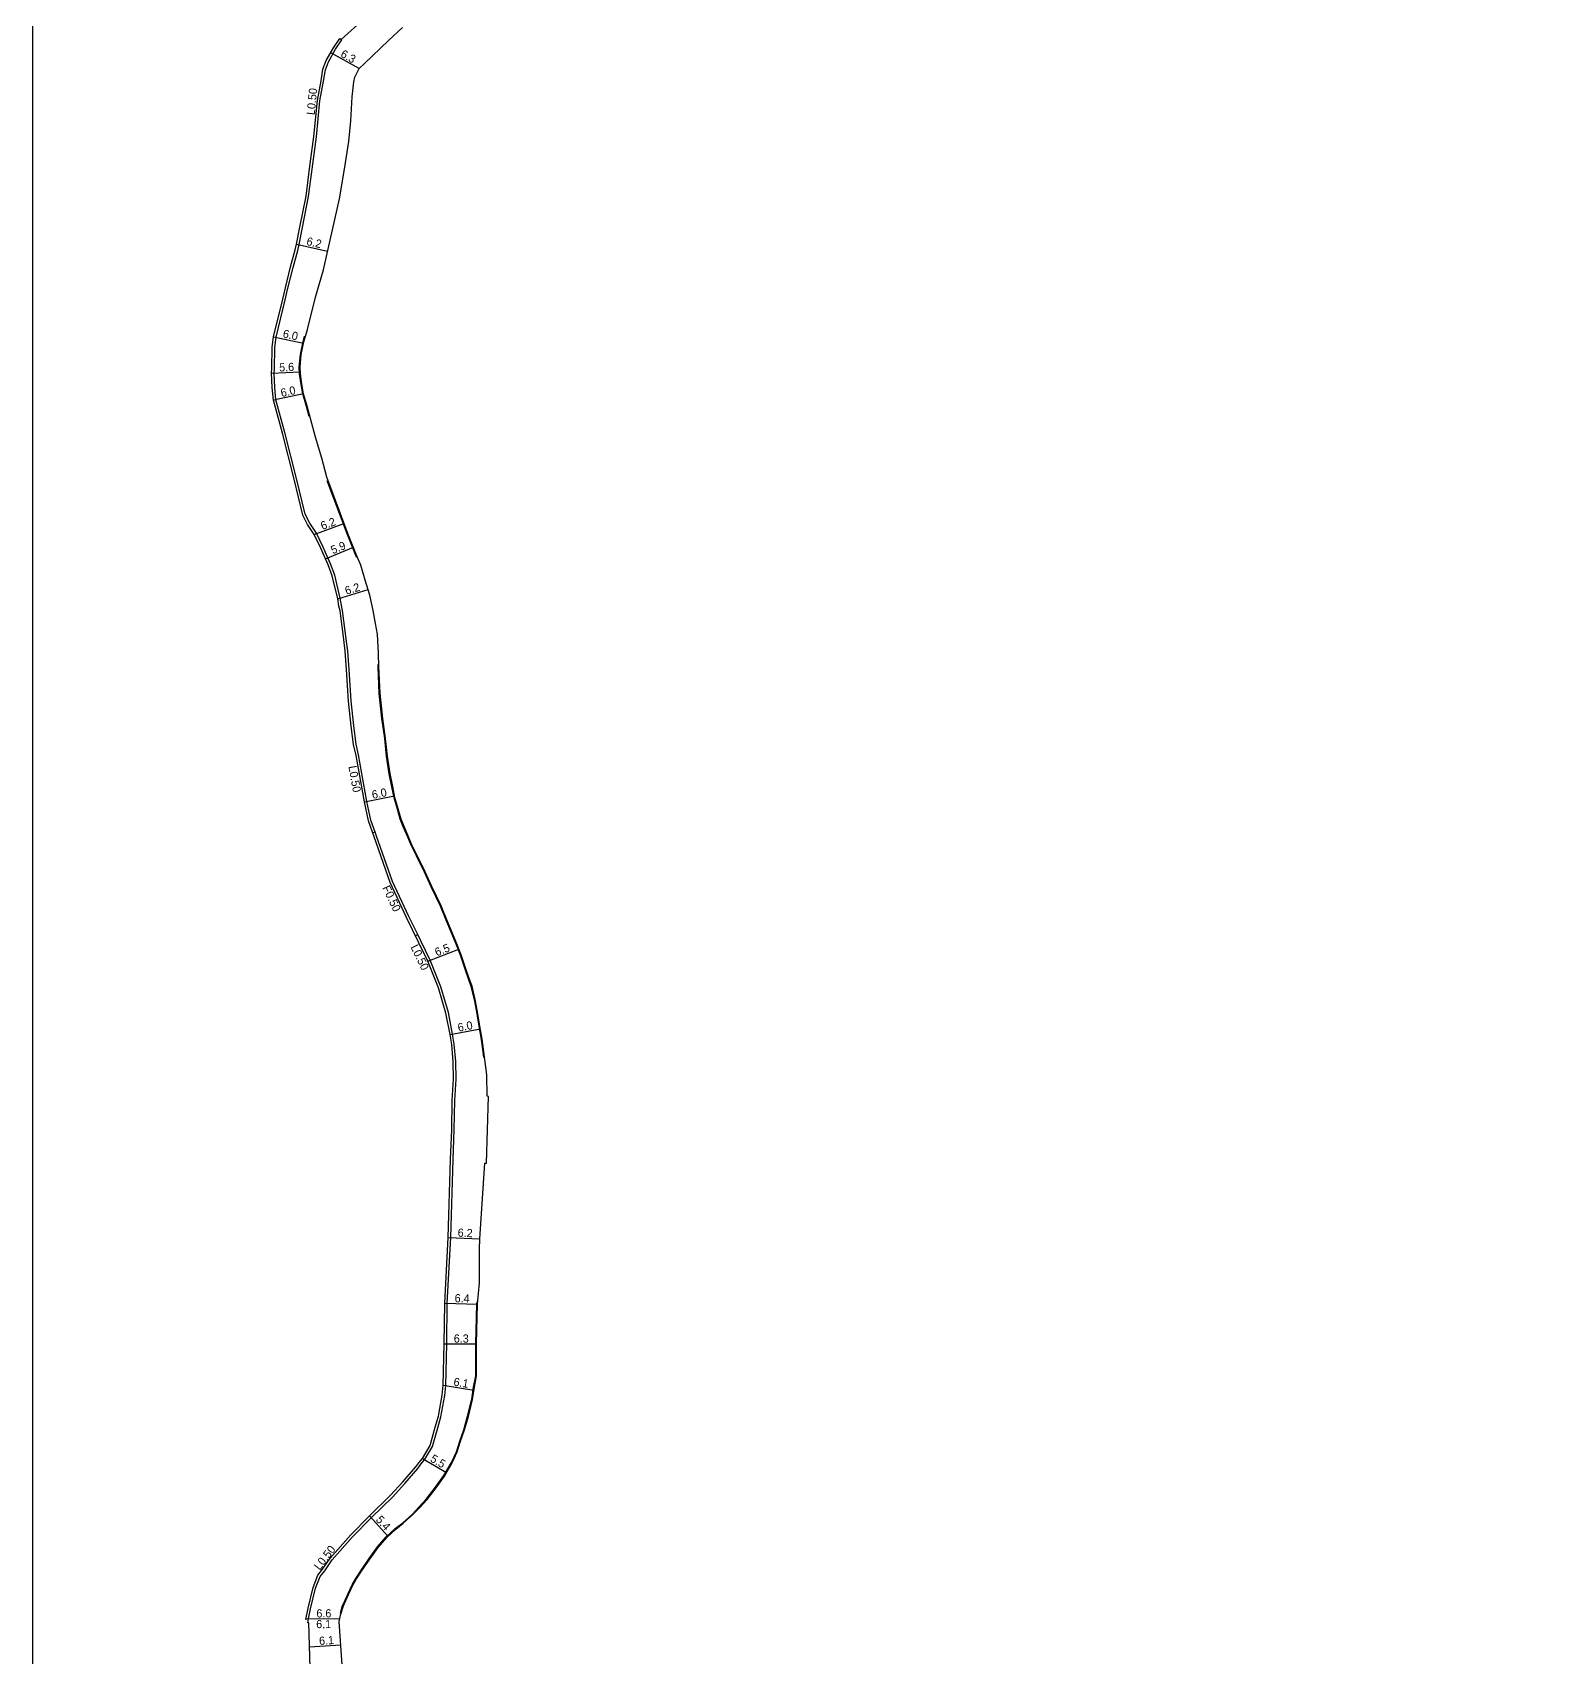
# Model space of a CAD drawing. Header units: metres. Extents: x -26400 to -24800, y -81000 to -78000.
# Drawn here: x -25600 to -25304.9, y -79754.2 to -79437.5 of the extents above; entities that cross this region are included whole.
import ezdxf

# ---------------------------------------------------------------- set-up
doc = ezdxf.new("R2010")
doc.units = ezdxf.units.M
doc.header["$LTSCALE"] = 2.5
for name, color, linetype in [('側溝・桝', 7, 'Continuous'), ('図郭', 7, 'Continuous'), ('幅員', 7, 'Continuous'), ('歩道・分離帯・安全施設', 7, 'Continuous'), ('道路', 7, 'Continuous')]:
    doc.layers.add(name, color=color, linetype=linetype)
doc.styles.get("Standard").update_dxf_attribs({"font": ''})
doc.styles.get('Standard').set_extended_font_data('@MS PGothic')

msp = doc.modelspace()

# ---------------------------------------------------------------- linework, layer by layer
at = {"layer": '側溝・桝'}
for points in [[(-25533.23, -79593.33), (-25534.06, -79590.99), (-25534.85, -79587.35), (-25536.48, -79578.28), (-25536.95, -79576.17), (-25537.39, -79572.63), (-25537.93, -79567.75), (-25538.31, -79561.62), (-25538.56, -79558.04), (-25538.87, -79555.7), (-25539.58, -79550.13), (-25539.81, -79549.19), (-25540.04, -79547.76), (-25541.11, -79543.25), (-25541.92, -79541.04), (-25542.49, -79539.86), (-25543.39, -79537.79), (-25544.7, -79535.1), (-25545.98, -79533.1), (-25546.89, -79531.37), (-25548.54, -79524.44), (-25550.82, -79515.47), (-25552.59, -79509.07), (-25552.79, -79506.69), (-25552.92, -79503.91), (-25552.87, -79503.04), (-25552.78, -79498.9), (-25552.54, -79496.9), (-25550.76, -79489.58), (-25550.23, -79487.37), (-25549.24, -79483.33), (-25548.32, -79480.01), (-25548.08, -79478.86), (-25547.43, -79475.54), (-25546.21, -79469.5), (-25545.53, -79464.18), (-25544.69, -79457.86), (-25544, -79450.81), (-25543.28, -79447.01), (-25542.92, -79444.81), (-25542.31, -79443.21), (-25540.94, -79440.77), (-25539.76, -79438.98)], [(-25539.84, -79438.91), (-25539.76, -79438.98)], [(-25524.95, -79613.3), (-25526.66, -79609.77), (-25529.88, -79602.94), (-25532.97, -79594.09), (-25533.23, -79593.33)], [(-25546.21, -79746.63), (-25545.83, -79744.65), (-25544.84, -79740.66), (-25543.95, -79738.4), (-25543.08, -79737.27), (-25541.59, -79735.12), (-25537.69, -79730.68), (-25533.99, -79726.89), (-25529.88, -79722.91), (-25527.46, -79720.25), (-25524.93, -79717.34), (-25524.35, -79716.52), (-25523.62, -79715.65), (-25522.09, -79713.06), (-25521.05, -79709.43), (-25520.42, -79707.29), (-25519.67, -79703.11), (-25519.49, -79701.15), (-25519.31, -79693.07), (-25519.19, -79685.15), (-25518.52, -79672.35), (-25518.08, -79657.11), (-25517.84, -79651.37), (-25517.75, -79645.62), (-25517.48, -79641.46), (-25517.56, -79638.04), (-25517.84, -79634.68), (-25518.15, -79632.68), (-25518.98, -79628.46), (-25520.43, -79623.51), (-25522.54, -79618.3), (-25524.35, -79614.54), (-25524.95, -79613.3)], [(-25524.95, -79613.3), (-25525.4, -79613.52)]]:
    msp.add_lwpolyline(points, dxfattribs=at)
at = {"layer": '図郭'}
msp.add_lwpolyline([(-25600, -79800), (-24800, -79800), (-24800, -79200), (-25600, -79200)], close=True, dxfattribs=at)
at = {"layer": '幅員', "flags": 128}
for points in [[(-25536.38, -79444.56), (-25541.91, -79441.47)], [(-25548.57, -79478.76), (-25542.52, -79480.13)], [(-25553.04, -79496.82), (-25547.2, -79498.07)], [(-25553.42, -79503.91), (-25547.83, -79503.65)], [(-25547.22, -79507.91), (-25553.08, -79509.16)], [(-25545.13, -79535.34), (-25539.32, -79533.19)], [(-25542.94, -79540.07), (-25537.49, -79537.81)], [(-25540.53, -79547.86), (-25534.61, -79546.08)], [(-25535.34, -79587.45), (-25529.46, -79586.28)], [(-25522.99, -79618.5), (-25516.93, -79616.15)], [(-25518.64, -79632.77), (-25512.75, -79631.68)], [(-25519.02, -79672.33), (-25512.83, -79672.59)], [(-25519.69, -79685.13), (-25513.29, -79685.31)], [(-25519.81, -79693.06), (-25513.51, -79693.07)], [(-25519.99, -79701.12), (-25514, -79702.08)], [(-25524.03, -79715.36), (-25519.32, -79718.12)], [(-25534.34, -79726.54), (-25530.76, -79730.54)], [(-25546.72, -79746.63), (-25540.12, -79746.59)], [(-25546.21, -79746.63), (-25540.12, -79746.59)], [(-25546.02, -79752.11), (-25539.94, -79751.69)]]:
    msp.add_lwpolyline(points, dxfattribs=at)
at = {"layer": '歩道・分離帯・安全施設'}
for points in [[(-25546.08, -79512.37), (-25546.63, -79510.39), (-25547.36, -79507.94), (-25547.67, -79506.09), (-25547.96, -79504.04), (-25548.02, -79502.71), (-25547.82, -79500.24), (-25547.29, -79497.76), (-25546.98, -79496.69)], [(-25536.84, -79539.77), (-25536.99, -79539.42), (-25538.73, -79535.22), (-25542.57, -79524.86)], [(-25512.06, -79637.28), (-25512.29, -79635.66), (-25512.52, -79633.73), (-25513.07, -79630.75), (-25513.46, -79628.34), (-25513.89, -79625.95), (-25514.51, -79623.4), (-25515.04, -79621.92), (-25515.71, -79620.03), (-25516.64, -79617.31), (-25517.61, -79614.83), (-25519.39, -79610.48), (-25520.54, -79607.76), (-25522.32, -79604.02), (-25523.62, -79601.11), (-25525.17, -79597.95), (-25526.25, -79595.89), (-25526.91, -79594.31), (-25527.7, -79592.43), (-25528.35, -79590.84), (-25528.91, -79588.86), (-25529.55, -79586.62), (-25529.97, -79584.49), (-25530.49, -79581.97), (-25531.02, -79578.53), (-25531.37, -79575.12), (-25531.92, -79571.21), (-25532.45, -79566.29), (-25532.67, -79561.13), (-25532.68, -79560.68)], [(-25540.03, -79745.51), (-25539.58, -79744.06), (-25539.11, -79743.02), (-25538.5, -79741.7), (-25537.73, -79740.01), (-25537, -79738.77), (-25536.02, -79737.26), (-25534.42, -79734.89), (-25532.77, -79732.62), (-25531.1, -79730.65), (-25529.32, -79729.06), (-25527.86, -79727.91), (-25525.99, -79726.22), (-25524.73, -79724.88), (-25523.23, -79723.27), (-25521.47, -79720.99), (-25519.85, -79718.72), (-25518.35, -79716.16), (-25517.41, -79714.06), (-25516.76, -79711.99), (-25515.95, -79709.79), (-25515.23, -79707.14), (-25514.43, -79703.83), (-25514.06, -79701.49), (-25513.65, -79699.28), (-25513.66, -79696.69), (-25513.66, -79693), (-25513.44, -79685.32), (-25513.4, -79684.88)]]:
    msp.add_lwpolyline(points, dxfattribs=at)
at = {"layer": '道路'}
for points in [[(-25539.68, -79755.6), (-25540.26, -79747.16), (-25540.12, -79746.59), (-25539.99, -79745.91), (-25539.44, -79744.12), (-25538.97, -79743.08), (-25538.36, -79741.76), (-25537.6, -79740.07), (-25536.87, -79738.85), (-25535.9, -79737.35), (-25534.3, -79734.98), (-25532.65, -79732.72), (-25531, -79730.76), (-25529.22, -79729.17), (-25527.77, -79728.02), (-25525.89, -79726.32), (-25524.62, -79724.98), (-25523.11, -79723.36), (-25521.35, -79721.08), (-25519.73, -79718.8), (-25518.22, -79716.23), (-25517.27, -79714.11), (-25516.61, -79712.04), (-25515.81, -79709.83), (-25515.08, -79707.18), (-25514.28, -79703.86), (-25513.91, -79701.51), (-25513.5, -79699.3), (-25513.51, -79696.69), (-25513.51, -79693), (-25513.29, -79685.33), (-25512.9, -79681.19), (-25512.91, -79674.58), (-25512.83, -79672.59), (-25511.88, -79657.82), (-25511.57, -79657.86), (-25511.18, -79644.82), (-25511.41, -79644.81), (-25511.48, -79640.62), (-25511.85, -79637.67), (-25512.14, -79635.64), (-25512.37, -79633.7), (-25512.92, -79630.73), (-25513.31, -79628.32), (-25513.74, -79625.92), (-25514.37, -79623.36), (-25514.9, -79621.87), (-25515.57, -79619.99), (-25516.5, -79617.26), (-25517.47, -79614.77), (-25519.25, -79610.42), (-25520.4, -79607.7), (-25522.18, -79603.96), (-25523.49, -79601.05), (-25525.03, -79597.88), (-25526.12, -79595.83), (-25526.77, -79594.25), (-25527.56, -79592.38), (-25528.21, -79590.79), (-25528.77, -79588.82), (-25529.4, -79586.58), (-25529.82, -79584.46), (-25530.34, -79581.94), (-25530.87, -79578.51), (-25531.22, -79575.1), (-25531.77, -79571.19), (-25532.3, -79566.28), (-25532.52, -79561.13), (-25532.6, -79558.45), (-25532.81, -79554.78), (-25533.19, -79552.71), (-25533.65, -79550.12), (-25534.29, -79547.15), (-25535.16, -79544.23), (-25536.01, -79541.31), (-25536.85, -79539.37), (-25538.59, -79535.16), (-25542.66, -79524.18), (-25543.63, -79520.48), (-25544.88, -79516.4), (-25545.83, -79512.73), (-25546.49, -79510.35), (-25547.22, -79507.91), (-25547.53, -79506.06), (-25547.81, -79504.02), (-25547.87, -79502.71), (-25547.67, -79500.27), (-25547.14, -79497.8), (-25546.45, -79495.37), (-25544.85, -79489.09), (-25543.34, -79483.75), (-25542.49, -79479.99), (-25540.21, -79469.91), (-25539.19, -79464.15), (-25538.36, -79458.76), (-25537.98, -79454.74), (-25537.74, -79450.08), (-25537.42, -79447.13), (-25537.19, -79446.2), (-25536.38, -79444.56), (-25535.39, -79443.6), (-25530.67, -79439.07), (-25529.75, -79438.21), (-25527.91, -79436.54)], [(-25534.75, -79434.28), (-25539.84, -79438.91)], [(-25533.23, -79593.33), (-25533.71, -79593.5)]]:
    msp.add_lwpolyline(points, dxfattribs=at)
at = {"layer": '道路', "flags": 128}
msp.add_lwpolyline([(-25545.88, -79756.2), (-25546.19, -79747.4), (-25546.37, -79747.41), (-25546.21, -79746.63), (-25546.75, -79746.77), (-25546.32, -79744.55), (-25545.32, -79740.51), (-25544.39, -79738.15), (-25543.49, -79736.98), (-25541.99, -79734.81), (-25538.06, -79730.34), (-25534.34, -79726.54), (-25530.24, -79722.56), (-25527.83, -79719.92), (-25525.33, -79717.03), (-25524.75, -79716.21), (-25524.03, -79715.36), (-25522.56, -79712.86), (-25521.53, -79709.29), (-25520.91, -79707.17), (-25520.16, -79703.04), (-25519.99, -79701.12), (-25519.81, -79693.06), (-25519.69, -79685.13), (-25519.02, -79672.33), (-25518.58, -79657.1), (-25518.34, -79651.35), (-25518.25, -79645.6), (-25517.98, -79641.45), (-25518.06, -79638.07), (-25518.34, -79634.73), (-25518.64, -79632.77), (-25519.47, -79628.58), (-25520.9, -79623.68), (-25522.99, -79618.5), (-25524.8, -79614.76), (-25527.11, -79609.99), (-25530.34, -79603.13), (-25533.44, -79594.25), (-25534.54, -79591.13), (-25535.34, -79587.45), (-25536.97, -79578.38), (-25537.44, -79576.25), (-25537.89, -79572.69), (-25538.43, -79567.79), (-25538.81, -79561.66), (-25539.06, -79558.09), (-25539.36, -79555.77), (-25540.08, -79550.22), (-25540.3, -79549.28), (-25540.53, -79547.86), (-25541.59, -79543.39), (-25542.38, -79541.23), (-25542.94, -79540.07), (-25543.84, -79538), (-25545.13, -79535.34), (-25546.41, -79533.36), (-25547.36, -79531.54), (-25549.03, -79524.56), (-25551.3, -79515.6), (-25553.08, -79509.16), (-25553.29, -79506.72), (-25553.42, -79503.91), (-25553.36, -79503.02), (-25553.28, -79498.86), (-25553.04, -79496.82), (-25551.24, -79489.46), (-25550.72, -79487.25), (-25549.73, -79483.2), (-25548.8, -79479.89), (-25548.57, -79478.76), (-25547.92, -79475.44), (-25546.71, -79469.42), (-25546.03, -79464.11), (-25545.19, -79457.81), (-25544.49, -79450.74), (-25543.77, -79446.93), (-25543.41, -79444.68), (-25542.76, -79443), (-25541.37, -79440.51), (-25540.15, -79438.67), (-25539.84, -79438.91)], dxfattribs=at)

# ---------------------------------------------------------------- texts
at = {"layer": '側溝・桝'}
for s, rotation, p in [('L0.50', 84.4027, (-25545.03, -79453.65)), ('L0.50', 280.1476, (-25538.46, -79580.53)), ('F0.50', 295.1961, (-25531.89, -79604.18)), ('L0.50', 295.8132, (-25526.4, -79615.71)), ('L0.50', 52.4809, (-25544.04, -79737.28))]:
    msp.add_text(s, height=1.6, rotation=rotation, dxfattribs=at).set_placement(p)
at = {"layer": '幅員'}
for s, rotation, p in [('6.3', 330.8128, (-25540.14, -79442.17)), ('6.2', 347.2511, (-25546.73, -79478.92)), ('6.0', 347.8481, (-25551.33, -79496.93)), ('5.6', 2.6247, (-25551.91, -79503.59)), ('6.0', 12.0023, (-25551.47, -79508.56)), ('6.2', 20.3167, (-25543.51, -79534.48)), ('5.9', 22.5569, (-25541.49, -79539.2)), ('6.2', 16.6614, (-25538.86, -79547.1)), ('6.0', 11.2526, (-25533.72, -79586.87)), ('6.5', 21.1916, (-25521.25, -79617.55)), ('6.0', 10.4708, (-25517.01, -79632.22)), ('6.2', 357.5672, (-25517.19, -79672.16)), ('6.4', 358.3857, (-25517.78, -79684.93)), ('6.3', 359.8558, (-25517.93, -79692.81)), ('6.1', 350.8983, (-25518.06, -79701.18)), ('5.5', 329.6466, (-25522.66, -79715.87)), ('5.4', 311.8013, (-25533.23, -79727.4)), ('6.1', 0.3177, (-25544.73, -79748.46)), ('6.6', 0.3177, (-25544.69, -79746.37)), ('6.1', 3.9236, (-25544.12, -79751.73))]:
    msp.add_text(s, height=1.6, rotation=rotation, dxfattribs=at).set_placement(p)

doc.saveas('drawing.dxf')
